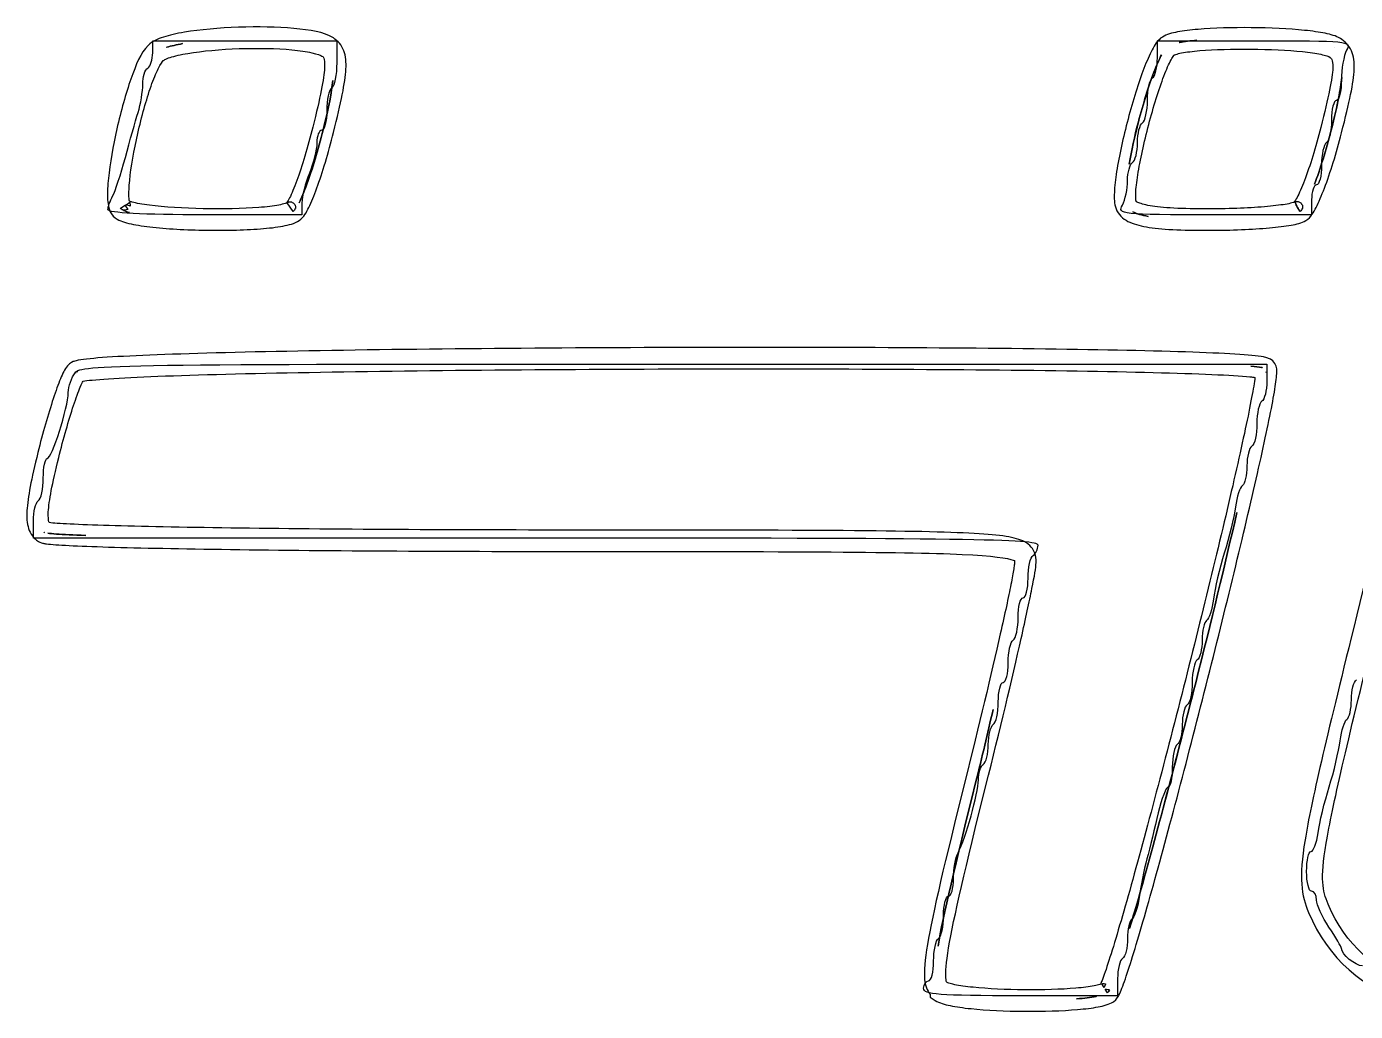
# Model space of a CAD drawing. Extents: x 2 to 137, y 5 to 30.
# Drawn here: x 71.35 to 104.2, y 5.3 to 29.65 of the extents above; entities that cross this region are included whole.
import ezdxf

# ---------------------------------------------------------------- set-up
doc = ezdxf.new("R2010")
doc.units = 0
doc.layers.get('0').update_dxf_attribs({"linetype": 'CONTINUOUS'})

msp = doc.modelspace()

# ---------------------------------------------------------------- linework, layer by layer
at = {"color": 7}
for p, q in [((76.588609, 29.630233), (76.588607, 29.630233)), ((101.627906, 29.619379), (101.627906, 29.619379)), ((74.468913, 28.998299), (74.468913, 29.298456)), ((74.468913, 29.298456), (76.743777, 29.298456)), ((76.743777, 29.298456), (79.018641, 29.298456)), ((79.018641, 29.298456), (79.018641, 28.752368)), ((99.307962, 28.875333), (99.307962, 29.298456)), ((99.307962, 29.298456), (101.710117, 29.298456)), ((100.281735, 29.308299), (100.281735, 29.308286)), ((75.205746, 29.224583), (75.205746, 29.224571)), ((76.607212, 29.101073), (76.60721, 29.101063)), ((99.410986, 28.946548), (99.410986, 28.946548)), ((101.623725, 29.090207), (101.62377, 29.09021)), ((103.68411, 29.128425), (103.68411, 29.128451)), ((78.922819, 28.311445), (78.922832, 28.311445)), ((103.866011, 28.38896), (103.866011, 28.38896)), ((73.899884, 25.842861), (73.899884, 25.84339)), ((73.792853, 25.234636), (73.896265, 25.298714)), ((77.860287, 25.314219), (77.860364, 25.314218)), ((102.749744, 25.319903), (102.7498, 25.319902)), ((103.119894, 25.363557), (103.119894, 24.99466)), ((73.362222, 25.119294), (73.362222, 25.119294)), ((73.671414, 25.160216), (73.784127, 25.229468)), ((73.705061, 25.128193), (73.705061, 25.128182)), ((73.743301, 25.104941), (73.743301, 25.104928)), ((73.852339, 25.128182), (73.841994, 25.12198)), ((78.15788, 24.99466), (75.760051, 24.99466)), ((77.94194, 25.073407), (77.794146, 25.292515)), ((78.15788, 25.287057), (78.15788, 24.99466)), ((98.442875, 25.232507), (98.442875, 25.232507)), ((98.70249, 25.067217), (98.702503, 25.067204)), ((103.119894, 24.99466), (100.717739, 24.99466)), ((102.769392, 25.18451), (102.727019, 25.250655)), ((102.838126, 25.07754), (102.775597, 25.174692)), ((102.83244, 25.07599), (102.776113, 25.169008)), ((87.30679, 21.712357), (87.301647, 21.71237)), ((72.571798, 21.103107), (72.557854, 21.082435)), ((72.571798, 21.103115), (72.571798, 21.103107)), ((72.616756, 21.122742), (72.600749, 21.118606)), ((72.616809, 21.122739), (72.616756, 21.122742)), ((87.303216, 21.183204), (87.303197, 21.183204)), ((87.363115, 21.305693), (102.013205, 21.305693)), ((101.618616, 21.253484), (101.618603, 21.253483)), ((101.995311, 21.093804), (101.99584, 21.110341)), ((102.013205, 21.305693), (102.013205, 20.88257)), ((71.517738, 17.001897), (71.517738, 17.425019)), ((101.275473, 17.635099), (101.275473, 17.635099)), ((71.778048, 17.149341), (71.792521, 17.139522)), ((71.778048, 17.149341), (71.778048, 17.149341)), ((71.877267, 17.121952), (71.877267, 17.121952)), ((83.937263, 17.001897), (71.517738, 17.001897)), ((95.247934, 12.763562), (95.247934, 12.763562)), ((97.99401, 5.894679), (97.937682, 5.984079)), ((97.970245, 5.991857), (97.970247, 5.99182)), ((97.970247, 5.99182), (97.991943, 5.99182)), ((97.991943, 5.99182), (98.0245, 5.985629)), ((98.324236, 6.112185), (98.324236, 5.689063)), ((93.528578, 5.873512), (93.528578, 5.873512)), ((93.689329, 5.716961), (93.689329, 5.652882)), ((93.689329, 5.652882), (93.81232, 5.575369)), ((98.324236, 5.689063), (95.926407, 5.689063)), ((97.800747, 5.676125), (97.800747, 5.676138)), ((98.077232, 5.76394), (98.019341, 5.85488)), ((98.113908, 5.841968), (98.110813, 5.826993))]:
    msp.add_line(p, q, dxfattribs=at)
for points in [[(76.588607, 29.630233), (76.110827, 29.613551), (75.639544, 29.571536), (75.25122, 29.505693)], [(76.593266, 29.630233), (76.591679, 29.630177), (76.590223, 29.630289), (76.588609, 29.630233)], [(77.958556, 29.600777), (77.550129, 29.638316), (77.069445, 29.646687), (76.593266, 29.630233)], [(78.934725, 29.365649), (78.697119, 29.516361), (78.365781, 29.563349), (77.958556, 29.600777)], [(100.313773, 29.578555), (100.122233, 29.562413), (99.950892, 29.541467), (99.80631, 29.513959)], [(101.627906, 29.619379), (101.161665, 29.623793), (100.697009, 29.610857), (100.313773, 29.578555)], [(102.945655, 29.55375), (102.560715, 29.5933), (102.094176, 29.614965), (101.627906, 29.619379)], [(74.735489, 29.38632), (74.590262, 29.339169), (74.458235, 29.2858), (74.353084, 29.180648)], [(75.25122, 29.505693), (75.057283, 29.472809), (74.883714, 29.434444), (74.735489, 29.38632)], [(79.193623, 29.04939), (79.141667, 29.188058), (79.045689, 29.295264), (78.934725, 29.365649)], [(99.431658, 29.388903), (99.305843, 29.308848), (99.241972, 29.192296), (99.177409, 29.071092)], [(99.80631, 29.513959), (99.664957, 29.487063), (99.542756, 29.459597), (99.431658, 29.388903)], [(99.848167, 29.251962), (99.851792, 29.252677), (99.852215, 29.253841), (99.85592, 29.254555)], [(99.85592, 29.254026), (99.852877, 29.253444), (99.851184, 29.252544), (99.848167, 29.251962)], [(99.85592, 29.254555), (99.971902, 29.276622), (100.121614, 29.293516), (100.281735, 29.308299)], [(100.281735, 29.308286), (100.121416, 29.293472), (99.972006, 29.276112), (99.85592, 29.254026)], [(101.710117, 29.298456), (104.046954, 29.298456), (104.108811, 29.291989), (103.984981, 29.060609)], [(103.4557, 29.479853), (103.310129, 29.509992), (103.13806, 29.533981), (102.945655, 29.55375)], [(103.830871, 29.350145), (103.720879, 29.419792), (103.598422, 29.450304), (103.4557, 29.479853)], [(104.103723, 29.049388), (104.041583, 29.185545), (103.93793, 29.282358), (103.830871, 29.350145)], [(74.353084, 29.180648), (74.168598, 28.996163), (74.055444, 28.709808), (73.929338, 28.350724)], [(74.345948, 28.622145), (74.413578, 28.663943), (74.468913, 28.833212), (74.468913, 28.998299)], [(74.81198, 29.13259), (74.814361, 29.133384), (74.814679, 29.134363), (74.817139, 29.135183)], [(74.817139, 29.134654), (74.815023, 29.133992), (74.813991, 29.133251), (74.81198, 29.13259)], [(74.817139, 29.135183), (74.922227, 29.169302), (75.062014, 29.197423), (75.205746, 29.224583)], [(75.205746, 29.224571), (75.061977, 29.197308), (74.922526, 29.16887), (74.817139, 29.134654)], [(74.89879, 28.883516), (75.009383, 28.919422), (75.162479, 28.95477), (75.339591, 28.984801)], [(75.339591, 28.984801), (75.693929, 29.044883), (76.148203, 29.085048), (76.607212, 29.101073)], [(76.60721, 29.101063), (77.066156, 29.117086), (77.531653, 29.108495), (77.910489, 29.073674)], [(77.910489, 29.073674), (78.098602, 29.056384), (78.268224, 29.029434), (78.400383, 28.999777)], [(78.400383, 28.999777), (78.532543, 28.97012), (78.633116, 28.930843), (78.651529, 28.919162)], [(78.651529, 28.919162), (78.689028, 28.895378), (78.683199, 28.902956), (78.69804, 28.863351)], [(79.245817, 28.594637), (79.255051, 28.767056), (79.243965, 28.915404), (79.193623, 29.04939)], [(99.177409, 29.071092), (99.109681, 28.943946), (99.042969, 28.788904), (98.975355, 28.611689)], [(99.222367, 28.517634), (99.287486, 28.688302), (99.35147, 28.834766), (99.410986, 28.946548)], [(99.410986, 28.946548), (99.351364, 28.834624), (99.28805, 28.688424), (99.222883, 28.517634)], [(99.644517, 28.822524), (99.668277, 28.867144), (99.693169, 28.903349), (99.711695, 28.927943)], [(99.711695, 28.927943), (99.717834, 28.936092), (99.721776, 28.940688), (99.726168, 28.94603)], [(99.726168, 28.94603), (99.726962, 28.945448), (99.736645, 28.950703), (99.764408, 28.959466)], [(99.764408, 28.959466), (99.800003, 28.9707), (99.848929, 28.983844), (99.905484, 28.994606)], [(99.905484, 28.994606), (100.022123, 29.016796), (100.178709, 29.036324), (100.35817, 29.05145)], [(100.35817, 29.05145), (100.717189, 29.08171), (101.170761, 29.094495), (101.623725, 29.090207)], [(101.62377, 29.09021), (102.076724, 29.085921), (102.530254, 29.06427), (102.891394, 29.027164)], [(102.891394, 29.027164), (103.071986, 29.008609), (103.229839, 28.986044), (103.348213, 28.961535)], [(103.348213, 28.961535), (103.405879, 28.949597), (103.456155, 28.935934), (103.492909, 28.923811)], [(103.492909, 28.923811), (103.529659, 28.911691), (103.55988, 28.895419), (103.547685, 28.903139)], [(103.68411, 29.128451), (103.685168, 29.127764), (103.688184, 29.127605), (103.689269, 29.12689)], [(103.689269, 29.126361), (103.687682, 29.127446), (103.685777, 29.12742), (103.68411, 29.128425)], [(103.689269, 29.12689), (103.689383, 29.126818), (103.689155, 29.126441), (103.689269, 29.126361)], [(103.984981, 29.060609), (103.914969, 28.929792), (103.857687, 28.597785), (103.857687, 28.322815)], [(104.174004, 28.595669), (104.181069, 28.76641), (104.164532, 28.916122), (104.103723, 29.049388)], [(74.22298, 28.22398), (74.22298, 28.401172), (74.278315, 28.580347), (74.345948, 28.622145)], [(74.429051, 28.175548), (74.487373, 28.341622), (74.549696, 28.489709), (74.605269, 28.602395)], [(74.605269, 28.602395), (74.660839, 28.715081), (74.71896, 28.798254), (74.727223, 28.806517)], [(74.727223, 28.806517), (74.714656, 28.793947), (74.738151, 28.814703), (74.769599, 28.830806)], [(74.769599, 28.830806), (74.801055, 28.846908), (74.845392, 28.866178), (74.89879, 28.883516)], [(78.71664, 28.623056), (78.702643, 28.361476), (78.610288, 27.896816), (78.427252, 27.159579)], [(78.69804, 28.863351), (78.709655, 28.832362), (78.723651, 28.753885), (78.71664, 28.623056)], [(79.018641, 28.752368), (79.018641, 28.452019), (78.963306, 28.172081), (78.895673, 28.130283)], [(78.940409, 27.031942), (79.125485, 27.777409), (79.227341, 28.24967), (79.245817, 28.594637)], [(98.975355, 28.611689), (98.840052, 28.257085), (98.702876, 27.813504), (98.583131, 27.361119)], [(99.184997, 28.376214), (99.252627, 28.418012), (99.307962, 28.642616), (99.307962, 28.875333)], [(99.46985, 28.423581), (99.532474, 28.587712), (99.593477, 28.72671), (99.644517, 28.822524)], [(103.644827, 28.617886), (103.634693, 28.373607), (103.540105, 27.912698), (103.348203, 27.148725)], [(103.547685, 28.903139), (103.602039, 28.868723), (103.607515, 28.861708), (103.622099, 28.829759)], [(103.622099, 28.829759), (103.634349, 28.802907), (103.649918, 28.740471), (103.644827, 28.617886)], [(103.861362, 27.020055), (104.054966, 27.790805), (104.15987, 28.254781), (104.174004, 28.595669)], [(73.929338, 28.350724), (73.802348, 27.989118), (73.681931, 27.555173), (73.583623, 27.121342)], [(78.683556, 27.095498), (78.831554, 27.69161), (78.8841, 28.011917), (78.922819, 28.311445)], [(78.922832, 28.311445), (78.883994, 28.011928), (78.832009, 27.691831), (78.684086, 27.096015)], [(98.838411, 27.292902), (98.956294, 27.738252), (99.092065, 28.176127), (99.222367, 28.517634)], [(99.222883, 28.517634), (99.092578, 28.176113), (98.956807, 27.738248), (98.838927, 27.292902)], [(99.062029, 27.822869), (99.062029, 28.08541), (99.117364, 28.334415), (99.184997, 28.376214)], [(99.094163, 27.225205), (99.210127, 27.663314), (99.344581, 28.095259), (99.46985, 28.423581)], [(103.604528, 27.084647), (103.769832, 27.742725), (103.834028, 28.093226), (103.866011, 28.38896)], [(103.866011, 28.38896), (103.834007, 28.093273), (103.770303, 27.742025), (103.605044, 27.08413)], [(103.857687, 28.322815), (103.857687, 28.047844), (103.802355, 27.822869), (103.734722, 27.822869)], [(74.100388, 27.004043), (74.194913, 27.421161), (74.311449, 27.840671), (74.429051, 28.175548)], [(74.10676, 27.524185), (74.170683, 27.73188), (74.22298, 28.046788), (74.22298, 28.22398)], [(78.895673, 28.130283), (78.828043, 28.088484), (78.772708, 27.836213), (78.772708, 27.56968)], [(98.939064, 27.269524), (99.006694, 27.311322), (99.062029, 27.560327), (99.062029, 27.822869)], [(103.734722, 27.822869), (103.667092, 27.822869), (103.611757, 27.604796), (103.611757, 27.338263)], [(73.792138, 26.408764), (73.901258, 26.814551), (74.042839, 27.31649), (74.10676, 27.524185)], [(78.772708, 27.56968), (78.772708, 27.303147), (78.717373, 27.085075), (78.649743, 27.085075)], [(98.583131, 27.361119), (98.463388, 26.908748), (98.361212, 26.449076), (98.300461, 26.063524)], [(98.838927, 27.292902), (98.742116, 26.927158), (98.671301, 26.576796), (98.611552, 26.249555)], [(98.611552, 26.249555), (98.671311, 26.576735), (98.741622, 26.92724), (98.838411, 27.292902)], [(98.816099, 26.777661), (98.816099, 27.006387), (98.871434, 27.227725), (98.939064, 27.269524)], [(103.611757, 27.338263), (103.611757, 27.07173), (103.556422, 26.819459), (103.488792, 26.777661)], [(73.583623, 27.121342), (73.485319, 26.687543), (73.409376, 26.255704), (73.3733, 25.896094)], [(73.899884, 25.84339), (73.932743, 26.170634), (74.0059, 26.58707), (74.100388, 27.004043)], [(78.427252, 27.159579), (78.304602, 26.665553), (78.160388, 26.19351), (78.030377, 25.83873)], [(78.278413, 25.747777), (78.412732, 26.114314), (78.558726, 26.592697), (78.683556, 27.095498)], [(78.684086, 27.096015), (78.559276, 26.5933), (78.413306, 26.11443), (78.278942, 25.747777)], [(78.649743, 27.085075), (78.582113, 27.085075), (78.526778, 26.944962), (78.526778, 26.773712)], [(78.526997, 25.656832), (78.665639, 26.035162), (78.813451, 26.520579), (78.940409, 27.031942)], [(98.823378, 25.981353), (98.880001, 26.340715), (98.978178, 26.787033), (99.094163, 27.225205)], [(103.348203, 27.148725), (103.225695, 26.661013), (103.079121, 26.194228), (102.945126, 25.843378)], [(103.192151, 25.749327), (103.331084, 26.113113), (103.479611, 26.587341), (103.604528, 27.084647)], [(103.605044, 27.08413), (103.480182, 26.587049), (103.331066, 26.113127), (103.192151, 25.749327)], [(103.439164, 25.654764), (103.582946, 26.031248), (103.734039, 26.513193), (103.861362, 27.020055)], [(78.526778, 26.773712), (78.526778, 26.602462), (78.443775, 26.263697), (78.342329, 26.020901)], [(98.693134, 26.285799), (98.760764, 26.327597), (98.816099, 26.548935), (98.816099, 26.777661)], [(103.488792, 26.777661), (103.421161, 26.735863), (103.365827, 26.483592), (103.365827, 26.217059)], [(73.47798, 25.45745), (73.541647, 25.574886), (73.683016, 26.002978), (73.792138, 26.408764)], [(98.570169, 25.840078), (98.570169, 26.043426), (98.625501, 26.244), (98.693134, 26.285799)], [(78.342329, 26.020901), (78.240882, 25.778105), (78.15788, 25.447875), (78.15788, 25.287057)], [(98.300461, 26.063524), (98.270076, 25.870692), (98.250058, 25.696868), (98.243615, 25.54676)], [(98.772218, 25.524017), (98.777324, 25.64326), (98.795052, 25.801688), (98.823378, 25.981353)], [(103.365827, 26.217059), (103.365827, 25.950526), (103.310492, 25.732454), (103.242861, 25.732454)], [(73.3733, 25.896094), (73.355256, 25.716414), (73.346837, 25.554333), (73.352636, 25.413436)], [(73.881787, 25.435651), (73.87758, 25.537442), (73.883639, 25.679599), (73.899884, 25.842861)], [(78.030377, 25.83873), (77.96534, 25.661251), (77.903573, 25.511842), (77.853127, 25.409815)], [(78.089794, 25.293024), (78.147394, 25.409521), (78.211286, 25.564598), (78.278413, 25.747777)], [(78.278942, 25.747777), (78.211728, 25.564354), (78.14773, 25.409132), (78.090324, 25.293024)], [(78.327009, 25.176241), (78.391107, 25.305883), (78.457713, 25.467764), (78.526997, 25.656832)], [(98.442875, 25.232507), (98.512887, 25.363323), (98.570169, 25.63673), (98.570169, 25.840078)], [(102.945126, 25.843378), (102.87817, 25.668054), (102.813443, 25.521192), (102.760642, 25.420148)], [(103.242861, 25.732454), (103.175229, 25.732454), (103.119894, 25.56645), (103.119894, 25.363557)], [(103.229876, 25.17469), (103.297728, 25.304546), (103.36729, 25.46657), (103.439164, 25.654764)], [(73.352636, 25.413436), (73.358219, 25.277582), (73.369464, 25.144818), (73.446172, 25.020695)], [(73.362222, 25.119294), (73.362222, 25.187843), (73.414313, 25.340013), (73.47798, 25.45745)], [(73.894196, 25.329714), (73.888931, 25.357411), (73.883586, 25.392355), (73.881787, 25.435651)], [(73.896265, 25.298714), (73.893884, 25.302902), (73.889254, 25.311329), (73.896265, 25.297682)], [(73.962924, 25.305944), (73.929878, 25.314943), (73.913291, 25.322245), (73.894196, 25.329714)], [(73.896265, 25.297682), (73.897588, 25.295115), (73.902509, 25.284672), (73.902456, 25.284762)], [(74.39184, 25.228946), (74.212265, 25.251761), (74.061074, 25.27922), (73.962924, 25.305944)], [(77.785947, 25.298711), (77.782454, 25.293745), (77.780126, 25.290414), (77.777163, 25.286307)], [(77.853127, 25.409815), (77.8304, 25.363871), (77.804701, 25.325329), (77.785947, 25.298711)], [(77.794146, 25.292515), (77.796528, 25.29405), (77.7992, 25.296511), (77.806555, 25.300268)], [(77.806555, 25.300268), (77.810233, 25.302146), (77.822695, 25.307028), (77.822563, 25.306985)], [(77.822563, 25.306985), (77.822446, 25.306944), (77.860369, 25.314224), (77.860287, 25.314219)], [(77.860364, 25.314218), (77.860324, 25.314217), (77.896053, 25.31111), (77.896022, 25.311117)], [(77.896022, 25.311117), (77.895987, 25.311125), (77.943586, 25.289398), (77.943562, 25.289414)], [(98.243615, 25.54676), (98.237344, 25.400131), (98.236498, 25.269106), (98.285991, 25.140066)], [(98.774335, 25.378289), (98.77116, 25.415365), (98.769784, 25.466308), (98.772218, 25.524017)], [(98.824465, 25.301808), (98.770051, 25.329971), (98.779412, 25.331301), (98.780023, 25.329713)], [(98.780023, 25.329713), (98.789442, 25.305142), (98.777377, 25.341212), (98.774335, 25.378289)], [(99.12677, 25.215508), (98.978204, 25.241398), (98.874871, 25.275717), (98.824465, 25.301808)], [(102.685204, 25.301292), (102.678484, 25.299175), (102.674092, 25.297601), (102.665572, 25.29509)], [(102.691396, 25.30956), (102.68875, 25.306105), (102.687453, 25.3043), (102.685204, 25.301292)], [(102.760642, 25.420148), (102.736565, 25.374066), (102.710628, 25.335687), (102.691396, 25.30956)], [(102.7172, 25.3106), (102.721275, 25.31224), (102.72654, 25.314746), (102.726487, 25.314735)], [(102.767326, 25.18916), (102.76731, 25.189154), (102.71746, 25.308262), (102.7172, 25.3106)], [(102.726487, 25.314735), (102.726448, 25.314722), (102.749771, 25.319908), (102.749744, 25.319903)], [(102.7498, 25.319902), (102.749768, 25.319897), (102.791165, 25.31887), (102.791141, 25.31887)], [(102.791141, 25.31887), (102.791117, 25.318875), (102.852135, 25.289401), (102.852119, 25.289414)], [(75.760051, 24.99466), (74.222076, 24.99466), (73.362222, 25.039353), (73.362222, 25.119294)], [(73.446172, 25.020695), (73.499141, 24.934985), (73.577683, 24.890592), (73.631174, 24.864632)], [(73.729808, 25.115257), (73.704937, 25.128185), (73.685583, 25.137292), (73.671414, 25.160216)], [(73.711782, 25.123542), (73.70813, 25.125685), (73.706463, 25.127233), (73.705061, 25.128193)], [(73.705061, 25.128182), (73.705855, 25.127627), (73.714057, 25.123317), (73.71747, 25.120949)], [(73.71747, 25.120949), (73.715089, 25.122113), (73.712787, 25.122933), (73.711782, 25.123542)], [(73.732453, 25.114225), (73.732461, 25.114222), (73.730337, 25.115045), (73.729808, 25.115257)], [(73.759841, 25.106991), (73.759867, 25.106988), (73.732419, 25.114238), (73.732453, 25.114225)], [(73.746926, 25.102348), (73.74481, 25.103353), (73.745339, 25.103988), (73.743301, 25.104941)], [(73.743301, 25.104928), (73.745154, 25.103949), (73.744889, 25.10379), (73.746926, 25.102864)], [(73.746926, 25.102864), (73.7851, 25.084336), (73.832942, 25.067095), (73.893169, 25.050671)], [(73.893169, 25.050671), (73.833445, 25.066933), (73.785373, 25.083688), (73.746926, 25.102348)], [(73.784632, 25.10596), (73.784643, 25.10596), (73.759814, 25.106991), (73.759841, 25.106991)], [(73.784127, 25.229468), (73.793705, 25.215246), (73.852339, 25.128182), (73.852339, 25.128182)], [(73.841994, 25.12198), (73.842002, 25.121983), (73.784621, 25.10596), (73.784632, 25.10596)], [(73.908092, 25.211382), (73.908092, 25.211382), (73.815723, 25.229998), (73.792853, 25.234636)], [(73.902456, 25.284762), (73.902438, 25.284808), (73.907113, 25.269742), (73.907113, 25.269776)], [(73.907113, 25.269776), (73.907105, 25.269812), (73.910738, 25.238745), (73.910738, 25.238771)], [(73.910738, 25.238771), (73.910738, 25.238783), (73.908092, 25.211372), (73.908092, 25.211382)], [(75.715273, 25.14368), (75.229654, 25.153552), (74.751158, 25.183293), (74.39184, 25.228946)], [(77.089349, 25.174169), (76.695676, 25.143496), (76.200908, 25.133808), (75.715273, 25.14368)], [(77.586475, 25.235147), (77.458186, 25.210904), (77.28603, 25.189494), (77.089349, 25.174169)], [(77.741505, 25.273388), (77.702743, 25.260841), (77.648641, 25.246895), (77.586475, 25.235147)], [(77.777163, 25.286307), (77.770548, 25.283715), (77.767717, 25.281876), (77.741505, 25.273388)], [(77.942469, 25.073407), (77.942369, 25.07334), (77.94194, 25.073475), (77.94194, 25.073407)], [(77.994145, 25.149889), (77.978561, 25.130005), (77.964178, 25.088097), (77.942469, 25.073407)], [(77.943562, 25.289414), (77.943541, 25.289431), (77.981302, 25.246496), (77.981286, 25.246522)], [(77.981286, 25.246522), (77.981273, 25.246548), (77.996288, 25.204112), (77.996262, 25.204148)], [(77.995732, 25.155572), (77.995738, 25.155601), (77.994674, 25.151704), (77.994145, 25.149889)], [(77.996262, 25.204148), (77.996251, 25.204218), (77.995732, 25.155464), (77.995732, 25.155572)], [(78.090324, 25.293024), (78.088471, 25.289167), (78.087519, 25.290027), (78.085667, 25.286307)], [(78.085667, 25.286307), (78.08699, 25.289172), (78.088366, 25.290106), (78.089794, 25.293024)], [(78.090331, 24.854297), (78.215598, 24.939052), (78.26729, 25.055457), (78.327009, 25.176241)], [(98.285991, 25.140066), (98.339817, 24.999791), (98.452149, 24.898799), (98.581062, 24.832075)], [(100.717739, 24.99466), (98.380902, 24.99466), (98.319045, 25.001127), (98.442875, 25.232507)], [(98.703019, 25.066687), (98.702754, 25.066826), (98.70277, 25.067058), (98.70249, 25.067217)], [(98.702503, 25.067204), (98.793403, 25.020155), (98.915942, 24.983879), (99.081291, 24.955066)], [(99.081291, 24.955066), (98.915807, 24.983903), (98.793319, 25.019951), (98.703019, 25.066687)], [(100.598515, 25.139544), (99.907849, 25.138089), (99.42454, 25.163619), (99.12677, 25.215508)], [(102.027887, 25.199489), (101.632234, 25.163683), (101.120916, 25.140643), (100.598515, 25.139544)], [(102.518813, 25.260467), (102.395382, 25.238604), (102.225708, 25.217391), (102.027887, 25.199489)], [(102.665572, 25.29509), (102.629221, 25.284372), (102.577381, 25.270841), (102.518813, 25.260467)], [(102.727019, 25.250655), (102.746757, 25.220264), (102.767326, 25.18916), (102.767326, 25.18916)], [(102.776113, 25.169008), (102.774261, 25.173283), (102.769895, 25.183369), (102.769392, 25.18451)], [(102.775597, 25.174692), (102.788111, 25.153018), (102.830863, 25.078718), (102.83244, 25.07599)], [(102.838655, 25.07754), (102.838554, 25.077476), (102.838126, 25.077605), (102.838126, 25.07754)], [(102.893947, 25.155055), (102.87712, 25.134693), (102.860832, 25.091645), (102.838655, 25.07754)], [(102.852119, 25.289414), (102.852104, 25.289428), (102.891918, 25.230481), (102.89191, 25.230503)], [(102.89191, 25.230503), (102.891902, 25.230525), (102.898631, 25.18448), (102.898631, 25.184511)], [(102.895006, 25.158672), (102.895008, 25.158684), (102.894212, 25.155793), (102.893947, 25.155055)], [(102.898631, 25.184511), (102.898633, 25.184542), (102.895006, 25.158632), (102.895006, 25.158672)], [(102.980278, 24.854296), (103.108707, 24.935973), (103.166251, 25.052934), (103.229876, 25.17469)], [(73.631174, 24.864632), (73.690755, 24.835715), (73.754697, 24.814235), (73.823925, 24.795386)], [(73.823925, 24.795386), (73.96272, 24.757595), (74.131032, 24.728587), (74.325186, 24.703919)], [(74.325186, 24.703919), (74.71378, 24.654546), (75.205058, 24.624681), (75.704949, 24.614518)], [(75.704949, 24.614518), (76.204897, 24.604353), (76.711908, 24.614444), (77.130701, 24.647074)], [(77.130701, 24.647074), (77.340113, 24.663391), (77.527539, 24.68498), (77.685188, 24.71477)], [(77.685188, 24.71477), (77.839427, 24.743916), (77.972023, 24.774247), (78.090331, 24.854297)], [(98.581062, 24.832075), (98.707554, 24.766605), (98.855932, 24.725961), (99.035814, 24.694615)], [(99.035814, 24.694615), (99.396529, 24.631759), (99.896663, 24.608904), (100.60006, 24.610383)], [(100.60006, 24.610383), (101.137223, 24.611494), (101.659574, 24.634759), (102.075425, 24.672395)], [(102.075425, 24.672395), (102.283345, 24.691212), (102.464685, 24.713603), (102.611309, 24.739574)], [(102.611309, 24.739574), (102.752284, 24.764543), (102.867865, 24.782805), (102.980278, 24.854296)], [(87.301647, 21.71237), (83.658636, 21.702202), (80.013916, 21.666768), (77.257817, 21.607983)], [(87.307319, 21.712357), (87.307132, 21.712357), (87.307055, 21.712358), (87.30679, 21.712357)], [(97.333065, 21.663781), (94.586938, 21.707183), (90.948267, 21.722489), (87.307319, 21.712357)], [(72.519088, 21.370788), (72.515225, 21.369518), (72.417826, 21.33897), (72.358374, 21.262785)], [(72.629675, 21.398177), (72.591991, 21.391025), (72.556166, 21.383149), (72.519088, 21.370788)], [(72.920614, 21.436934), (72.801962, 21.425028), (72.706958, 21.412849), (72.629675, 21.398177)], [(73.899366, 21.502563), (73.487142, 21.482164), (73.158022, 21.460759), (72.920614, 21.436934)], [(77.257817, 21.607983), (75.879756, 21.578591), (74.723935, 21.543366), (73.899366, 21.502563)], [(100.67498, 21.577482), (99.856607, 21.613707), (98.706892, 21.642068), (97.333065, 21.663781)], [(101.644429, 21.51702), (101.41049, 21.539565), (101.084121, 21.559371), (100.67498, 21.577482)], [(101.930716, 21.479296), (101.854423, 21.493809), (101.761266, 21.505761), (101.644429, 21.51702)], [(102.041304, 21.451391), (102.004723, 21.464075), (101.968673, 21.472074), (101.930716, 21.479296)], [(102.212352, 21.321683), (102.154212, 21.415756), (102.034507, 21.453748), (102.041304, 21.451391)], [(72.358374, 21.262785), (72.289355, 21.174338), (72.243857, 21.071432), (72.188874, 20.938257)], [(72.382409, 20.60351), (72.384526, 20.753002), (72.459829, 20.972148), (72.549671, 21.090503)], [(72.549671, 21.090503), (72.703637, 21.293327), (73.554855, 21.305693), (87.363115, 21.305693)], [(72.557854, 21.082435), (72.560632, 21.086282), (72.56439, 21.096979), (72.567141, 21.100522)], [(72.567141, 21.100522), (72.570396, 21.104676), (72.570475, 21.100813), (72.571798, 21.103115)], [(72.600749, 21.118606), (72.60313, 21.119321), (72.599955, 21.118644), (72.602865, 21.119638)], [(72.602865, 21.119638), (72.606331, 21.120802), (72.612999, 21.121622), (72.616809, 21.122739)], [(73.92574, 20.973914), (74.740902, 21.014251), (75.893329, 21.049482), (77.268686, 21.078817)], [(77.268686, 21.078817), (80.019393, 21.137487), (83.662671, 21.173044), (87.303216, 21.183204)], [(87.303197, 21.183204), (90.943742, 21.193362), (94.582544, 21.177971), (97.32481, 21.134629)], [(97.32481, 21.134629), (98.695941, 21.112959), (99.843484, 21.084129), (100.652255, 21.048329)], [(100.652255, 21.048329), (101.056657, 21.030427), (101.376361, 21.010789), (101.592766, 20.989935)], [(101.618603, 21.253483), (101.731339, 21.242619), (101.818734, 21.231761), (101.88112, 21.219893)], [(101.881649, 21.219377), (101.818802, 21.231331), (101.731178, 21.242637), (101.618616, 21.253484)], [(101.88112, 21.219893), (101.884665, 21.219232), (101.886068, 21.218491), (101.889375, 21.21783)], [(101.903345, 21.213694), (101.901757, 21.214223), (101.889295, 21.217904), (101.881649, 21.219377)], [(101.889375, 21.21783), (101.889552, 21.217793), (101.889639, 21.217871), (101.889904, 21.21783)], [(101.889904, 21.21783), (101.895249, 21.216666), (101.904826, 21.213176), (101.903345, 21.213694)], [(101.99637, 21.10724), (101.996314, 21.103827), (101.995576, 21.097389), (101.995311, 21.093804)], [(101.99584, 21.110341), (101.995732, 21.107674), (101.99637, 21.110309), (101.99637, 21.10724)], [(102.260929, 21.103092), (102.261194, 21.122293), (102.271936, 21.225259), (102.212352, 21.321683)], [(102.246456, 20.921191), (102.254764, 20.990425), (102.260056, 21.049374), (102.260929, 21.103092)], [(72.188874, 20.938257), (72.133021, 20.802969), (72.072984, 20.636611), (72.010074, 20.447331)], [(72.512388, 20.2799), (72.572613, 20.461104), (72.629728, 20.618113), (72.678269, 20.735686)], [(72.678269, 20.735686), (72.71127, 20.815615), (72.732006, 20.849661), (72.749582, 20.88038)], [(72.749582, 20.88038), (72.800459, 20.88928), (72.873119, 20.899726), (72.973859, 20.909835)], [(72.973859, 20.909835), (73.19436, 20.931962), (73.518204, 20.953748), (73.92574, 20.973914)], [(101.592766, 20.989935), (101.650308, 20.984389), (101.677949, 20.979383), (101.719888, 20.973914)], [(101.719888, 20.973914), (101.705468, 20.85652), (101.677417, 20.687719), (101.637724, 20.475237)], [(102.013205, 20.88257), (102.013205, 20.649853), (101.95787, 20.425249), (101.89024, 20.383451)], [(102.158607, 20.378072), (102.200303, 20.601271), (102.229806, 20.782522), (102.246456, 20.921191)], [(72.010074, 20.447331), (71.884201, 20.068596), (71.748277, 19.597687), (71.63077, 19.119763)], [(71.861331, 18.969346), (71.978488, 18.969346), (72.376871, 20.218726), (72.382409, 20.60351)], [(101.637724, 20.475237), (101.55664, 20.041231), (101.427158, 19.433668), (101.264104, 18.713587)], [(101.89024, 20.383451), (101.822607, 20.341652), (101.767272, 20.092647), (101.767272, 19.830105)], [(101.780851, 18.596268), (101.944728, 19.31998), (102.075231, 19.931776), (102.158607, 20.378072)], [(72.144969, 18.993673), (72.259116, 19.457924), (72.392008, 19.917692), (72.512388, 20.2799)], [(101.767272, 19.830105), (101.767272, 19.567564), (101.71194, 19.318559), (101.644307, 19.27676)], [(71.63077, 19.119763), (71.468456, 18.459617), (71.377696, 18.012738), (71.359469, 17.680575)], [(101.644307, 19.27676), (101.576677, 19.234962), (101.521342, 19.013624), (101.521342, 18.784898)], [(105.290215, 19.16316), (104.97262, 18.005424), (104.570826, 16.456677), (104.161601, 14.793918)], [(71.76367, 18.484741), (71.76367, 18.751274), (71.807618, 18.969346), (71.861331, 18.969346)], [(71.888136, 17.651636), (71.902291, 17.90935), (71.985259, 18.344109), (72.144969, 18.993673)], [(101.521342, 18.784898), (101.521342, 18.556172), (101.471852, 18.338447), (101.411365, 18.301063)], [(71.640705, 17.924139), (71.708335, 17.965937), (71.76367, 18.218208), (71.76367, 18.484741)], [(101.264104, 18.713587), (100.937986, 17.273393), (100.477907, 15.381084), (99.999064, 13.492717)], [(100.512195, 13.362479), (100.991876, 15.254167), (101.453101, 17.148856), (101.780851, 18.596268)], [(101.411365, 18.301063), (101.350879, 18.26368), (101.272718, 18.025243), (101.237677, 17.771203)], [(71.517738, 17.425019), (71.517738, 17.657737), (71.573072, 17.882341), (71.640705, 17.924139)], [(101.237677, 17.771203), (101.202636, 17.517162), (101.078861, 17.004971), (100.962621, 16.633)], [(71.359469, 17.680575), (71.350367, 17.514756), (71.358675, 17.372244), (71.399776, 17.242358)], [(71.904143, 17.402039), (71.892872, 17.437679), (71.881071, 17.52321), (71.888136, 17.651636)], [(100.25538, 13.427604), (100.641161, 14.948976), (100.973837, 16.34559), (101.275473, 17.635099)], [(101.275473, 17.635099), (100.973864, 16.345646), (100.641637, 14.948833), (100.255895, 13.427604)], [(71.399776, 17.242358), (71.442329, 17.107731), (71.526252, 16.992399), (71.641105, 16.919381)], [(71.782705, 17.142623), (71.780588, 17.143972), (71.780059, 17.147933), (71.778048, 17.149341)], [(71.792521, 17.139522), (71.791727, 17.140289), (71.789795, 17.13812), (71.782705, 17.142623)], [(71.877267, 17.121952), (71.92917, 17.115168), (71.999806, 17.108869), (72.090174, 17.102315)], [(72.09069, 17.101798), (72.000242, 17.10836), (71.929064, 17.115184), (71.877267, 17.121952)], [(71.914991, 17.383952), (71.913403, 17.38509), (71.910996, 17.380319), (71.904143, 17.402039)], [(72.109812, 17.365865), (72.023917, 17.372096), (71.957615, 17.37847), (71.914991, 17.383952)], [(72.090174, 17.102315), (72.261891, 17.089861), (72.51156, 17.077717), (72.812092, 17.066141)], [(72.812092, 17.066141), (72.511894, 17.077706), (72.262357, 17.089348), (72.09069, 17.101798)], [(72.860151, 17.328658), (72.538971, 17.340713), (72.284833, 17.353169), (72.109812, 17.365865)], [(75.527173, 17.264062), (74.414576, 17.282631), (73.502546, 17.304551), (72.860151, 17.328658)], [(84.071354, 17.202051), (80.78016, 17.203162), (77.75235, 17.22693), (75.527173, 17.264062)], [(94.506375, 17.129187), (92.976848, 17.197935), (89.987062, 17.200049), (84.071354, 17.202051)], [(95.93058, 16.952454), (95.666055, 17.052442), (95.270548, 17.09484), (94.506375, 17.129187)], [(71.641105, 16.919381), (71.694003, 16.885754), (71.753545, 16.875072), (71.758926, 16.873906)], [(71.758926, 16.873906), (71.784697, 16.86832), (71.812169, 16.863484), (71.843159, 16.859435)], [(71.843159, 16.859435), (71.903619, 16.851535), (71.977938, 16.845005), (72.071053, 16.838248)], [(72.071053, 16.838248), (72.257409, 16.82473), (72.515426, 16.81167), (72.839998, 16.79949)], [(72.839998, 16.79949), (73.489153, 16.77513), (74.404209, 16.753496), (75.518904, 16.734895)], [(96.356786, 16.824705), (96.356786, 16.977814), (94.668795, 17.001897), (83.937263, 17.001897)], [(96.248389, 16.697689), (96.18341, 16.819842), (96.066753, 16.900981), (95.93058, 16.952454)], [(96.233821, 16.571517), (96.301452, 16.613316), (96.356786, 16.72725), (96.356786, 16.824705)], [(75.518904, 16.734895), (77.748336, 16.697691), (80.777731, 16.673995), (84.071354, 16.672883)], [(84.071354, 16.672883), (89.986972, 16.670872), (92.983788, 16.667904), (94.482605, 16.600536)], [(94.482605, 16.600536), (95.231421, 16.566879), (95.619848, 16.504973), (95.742993, 16.458426)], [(95.742993, 16.458426), (95.768499, 16.448787), (95.774685, 16.444432), (95.780717, 16.440855)], [(95.780717, 16.440855), (95.775055, 16.450708), (95.77913, 16.446112), (95.77913, 16.399514)], [(96.110856, 16.010915), (96.110856, 16.277448), (96.166191, 16.529719), (96.233821, 16.571517)], [(96.308333, 16.399516), (96.308333, 16.467419), (96.310715, 16.580896), (96.248389, 16.697689)], [(100.962621, 16.633), (100.846382, 16.261029), (100.725026, 15.748838), (100.692942, 15.494798)], [(95.756905, 16.24035), (95.741321, 16.142783), (95.717855, 16.010024), (95.687139, 15.855878)], [(95.77397, 16.358173), (95.770187, 16.329363), (95.76471, 16.289134), (95.756905, 16.24035)], [(95.77913, 16.399514), (95.77913, 16.413994), (95.777807, 16.386983), (95.77397, 16.358173)], [(96.206011, 15.752541), (96.268902, 16.068142), (96.308333, 16.256226), (96.308333, 16.399516)], [(95.687139, 15.855878), (95.625404, 15.546044), (95.535268, 15.128316), (95.424106, 14.635797)], [(95.987891, 15.52631), (96.055521, 15.52631), (96.110856, 15.744382), (96.110856, 16.010915)], [(95.864926, 15.041705), (95.864926, 15.308238), (95.920258, 15.52631), (95.987891, 15.52631)], [(95.940396, 14.520058), (96.052174, 15.015327), (96.14281, 15.43536), (96.206011, 15.752541)], [(100.692942, 15.494798), (100.660856, 15.240757), (100.585114, 15.00232), (100.524627, 14.964937)], [(95.741958, 14.481102), (95.809591, 14.522901), (95.864926, 14.775172), (95.864926, 15.041705)], [(100.524627, 14.964937), (100.464141, 14.927554), (100.414651, 14.709828), (100.414651, 14.481102)], [(104.161601, 14.793918), (103.479743, 12.023413), (103.114978, 10.497198), (102.958575, 9.545659)], [(95.424106, 14.635797), (95.201782, 13.650728), (94.8948, 12.363408), (94.556977, 11.013279)], [(95.070163, 10.885137), (95.408882, 12.238851), (95.716831, 13.5295), (95.940396, 14.520058)], [(95.618993, 13.9205), (95.618993, 14.187033), (95.674328, 14.439304), (95.741958, 14.481102)], [(100.414651, 14.481102), (100.414651, 14.252376), (100.359318, 14.031038), (100.291686, 13.98924)], [(103.481055, 9.45936), (103.63069, 10.369697), (103.994291, 11.898166), (104.675813, 14.667311)], [(95.496028, 13.435895), (95.563658, 13.435895), (95.618993, 13.653967), (95.618993, 13.9205)], [(100.291686, 13.98924), (100.224056, 13.947442), (100.168721, 13.698436), (100.168721, 13.435895)], [(99.999064, 13.492717), (99.520224, 11.604354), (99.022831, 9.719081), (98.622403, 8.294068)], [(104.10362, 13.005515), (104.10362, 13.234241), (104.158955, 13.455579), (104.226585, 13.497378)], [(95.373063, 12.95129), (95.373063, 13.217822), (95.428398, 13.435895), (95.496028, 13.435895)], [(98.876652, 8.222754), (99.278078, 9.651317), (99.776119, 11.537579), (100.25538, 13.427604)], [(100.255895, 13.427604), (99.776637, 11.537592), (99.278599, 9.651333), (98.877168, 8.222754)], [(99.1314, 8.151428), (99.533813, 9.583507), (100.032508, 11.470773), (100.512195, 13.362479)], [(100.168721, 13.435895), (100.168721, 13.173353), (100.113386, 12.924348), (100.045755, 12.88255)], [(95.250098, 12.390687), (95.317728, 12.432486), (95.373063, 12.684757), (95.373063, 12.95129)], [(100.045755, 12.88255), (99.978123, 12.840751), (99.92279, 12.619413), (99.92279, 12.390687)], [(103.993643, 12.521681), (104.054129, 12.559064), (104.10362, 12.776789), (104.10362, 13.005515)], [(94.813334, 10.949202), (94.982467, 11.625151), (95.100868, 12.148879), (95.247934, 12.763562)], [(95.247934, 12.763562), (95.100963, 12.148822), (94.982982, 11.62515), (94.81385, 10.949202)], [(103.825331, 11.99182), (103.857414, 12.24586), (103.933157, 12.484298), (103.993643, 12.521681)], [(95.12713, 11.898825), (95.12713, 12.127551), (95.182465, 12.348889), (95.250098, 12.390687)], [(99.92279, 12.390687), (99.92279, 12.161961), (99.867455, 11.940623), (99.799823, 11.898825)], [(95.004165, 11.406963), (95.071798, 11.448761), (95.12713, 11.670099), (95.12713, 11.898825)], [(99.799823, 11.898825), (99.732192, 11.857027), (99.676858, 11.604756), (99.676858, 11.338223)], [(103.555649, 10.853617), (103.671889, 11.225588), (103.793245, 11.737779), (103.825331, 11.99182)], [(94.8812, 11.023172), (94.8812, 11.192459), (94.936535, 11.365164), (95.004165, 11.406963)], [(99.676858, 11.338223), (99.676858, 11.07169), (99.632452, 10.853617), (99.578176, 10.853617)], [(94.556977, 11.013279), (94.045873, 8.970624), (93.753617, 7.731223), (93.624733, 6.959262)], [(94.81385, 10.949202), (94.303101, 8.907959), (94.011467, 7.668893), (93.885742, 6.915856)], [(93.885742, 6.915856), (94.011472, 7.668938), (94.302591, 8.907977), (94.813334, 10.949202)], [(94.146706, 6.872463), (94.269219, 7.606263), (94.559781, 8.845368), (95.070163, 10.885137)], [(94.380463, 9.225992), (94.570989, 9.58256), (94.8812, 10.695931), (94.8812, 11.023172)], [(99.578176, 10.853617), (99.523899, 10.853617), (99.411594, 10.563111), (99.328605, 10.208048)], [(103.280668, 9.716186), (103.315669, 9.969802), (103.439412, 10.481647), (103.555649, 10.853617)], [(99.328605, 10.208048), (99.245616, 9.852985), (99.119515, 9.341141), (99.048377, 9.070616)], [(102.958575, 9.545659), (102.801994, 8.593067), (102.86769, 8.165683), (103.044355, 7.748353)], [(103.106979, 9.255065), (103.167505, 9.255065), (103.245666, 9.462569), (103.280668, 9.716186)], [(94.266372, 8.580423), (94.266372, 8.818049), (94.317714, 9.108555), (94.380463, 9.225992)], [(102.996929, 8.763202), (102.996929, 9.033727), (103.046451, 9.255065), (103.106979, 9.255065)], [(103.396822, 8.493527), (103.38362, 8.710639), (103.406162, 9.003659), (103.481055, 9.45936)], [(99.048377, 9.070616), (98.977241, 8.800092), (98.890032, 8.370903), (98.85458, 8.116862)], [(94.143407, 8.148375), (94.211037, 8.148375), (94.266372, 8.342797), (94.266372, 8.580423)], [(103.119894, 8.27134), (103.052264, 8.27134), (102.996929, 8.492678), (102.996929, 8.763202)], [(98.622403, 8.294068), (98.422185, 7.581536), (98.245951, 6.983611), (98.109773, 6.560842)], [(98.877168, 8.222754), (98.77684, 7.865705), (98.705765, 7.644284), (98.619305, 7.351489)], [(98.619305, 7.351489), (98.705707, 7.644213), (98.776327, 7.865723), (98.876652, 8.222754)], [(103.242861, 8.053953), (103.242861, 8.173516), (103.187526, 8.27134), (103.119894, 8.27134)], [(103.531696, 7.954542), (103.455978, 8.13341), (103.410025, 8.276415), (103.396822, 8.493527)], [(94.020442, 7.66377), (94.020442, 7.930303), (94.075777, 8.148375), (94.143407, 8.148375)], [(98.613603, 6.399081), (98.753599, 6.833706), (98.930198, 7.435392), (99.1314, 8.151428)], [(98.85458, 8.116862), (98.819126, 7.862821), (98.740632, 7.624385), (98.680146, 7.587002)], [(103.550276, 7.384167), (103.381196, 7.632987), (103.242861, 7.934391), (103.242861, 8.053953)], [(105.687122, 6.065768), (104.671498, 6.315551), (103.965039, 6.930887), (103.531696, 7.954542)], [(93.897476, 7.103168), (93.965107, 7.144965), (94.020442, 7.397237), (94.020442, 7.66377)], [(98.680146, 7.587002), (98.619657, 7.549618), (98.570169, 7.331893), (98.570169, 7.103168)], [(103.044355, 7.748353), (103.530977, 6.59884), (104.398424, 5.837509), (105.560998, 5.551588)], [(103.857687, 6.854976), (103.857687, 6.897211), (103.719352, 7.135347), (103.550276, 7.384167)], [(93.624733, 6.959262), (93.560331, 6.573513), (93.534561, 6.304318), (93.551354, 6.090582)], [(93.774509, 6.542564), (93.774509, 6.809097), (93.829844, 7.061369), (93.897476, 7.103168)], [(98.570169, 7.103168), (98.570169, 6.874441), (98.514834, 6.653104), (98.447201, 6.611305)], [(94.078494, 6.132455), (94.068281, 6.262392), (94.085505, 6.505827), (94.146706, 6.872463)], [(98.447201, 6.611305), (98.379571, 6.569506), (98.324236, 6.344901), (98.324236, 6.112185)], [(104.375103, 6.426856), (104.20617, 6.426856), (103.857687, 6.715196), (103.857687, 6.854976)], [(93.651544, 6.057961), (93.719176, 6.057961), (93.774509, 6.27603), (93.774509, 6.542564)], [(98.109773, 6.560842), (98.041688, 6.349461), (97.98341, 6.181382), (97.939241, 6.069397)], [(98.431186, 5.875081), (98.482962, 6.006354), (98.543621, 6.181818), (98.613603, 6.399081)], [(93.528578, 5.873512), (93.528578, 5.974958), (93.583913, 6.057961), (93.651544, 6.057961)], [(93.551354, 6.090582), (93.562863, 5.944196), (93.615134, 5.821276), (93.689329, 5.716961)], [(94.098126, 6.021351), (94.094051, 6.030717), (94.083812, 6.064756), (94.078494, 6.132455)], [(94.151871, 6.00119), (94.116792, 6.012884), (94.091532, 6.025796), (94.098126, 6.021351)], [(94.296047, 5.96295), (94.238318, 5.974935), (94.188648, 5.988932), (94.151871, 6.00119)], [(94.753901, 5.89732), (94.573005, 5.915893), (94.414528, 5.938335), (94.296047, 5.96295)], [(97.743383, 5.933493), (97.626427, 5.910951), (97.468978, 5.891115), (97.289146, 5.875616)], [(97.884975, 5.969151), (97.84914, 5.957721), (97.800184, 5.944439), (97.743383, 5.933493)], [(97.897384, 5.973279), (97.889817, 5.970289), (97.89368, 5.971956), (97.884975, 5.969151)], [(97.939241, 6.069397), (97.921725, 6.024989), (97.908666, 5.996999), (97.897384, 5.973279)], [(97.937682, 5.984079), (97.939005, 5.984608), (97.941307, 5.985666), (97.941307, 5.985666)], [(97.941307, 5.985666), (97.941291, 5.985661), (97.970253, 5.991857), (97.970245, 5.991857)], [(98.0245, 5.985629), (98.0245, 5.985629), (98.006085, 5.930977), (97.99401, 5.894679)], [(95.926407, 5.689063), (93.876982, 5.689063), (93.528578, 5.715863), (93.528578, 5.873512)], [(96.022557, 5.834791), (95.569373, 5.838627), (95.115449, 5.860191), (94.753901, 5.89732)], [(97.289146, 5.875616), (96.929498, 5.844623), (96.475741, 5.830954), (96.022557, 5.834791)], [(97.311901, 5.611998), (97.497834, 5.628031), (97.662137, 5.648672), (97.793524, 5.674008)], [(97.793524, 5.673492), (97.662418, 5.648224), (97.497998, 5.628024), (97.311901, 5.611998)], [(97.800747, 5.676138), (97.797361, 5.675344), (97.796964, 5.674286), (97.793524, 5.673492)], [(97.793524, 5.674008), (97.796382, 5.674537), (97.797943, 5.675596), (97.800747, 5.676125)], [(98.019341, 5.85488), (98.057367, 5.849588), (98.113908, 5.841968), (98.113908, 5.841968)], [(98.085487, 5.776349), (98.081544, 5.773968), (98.085704, 5.769337), (98.077232, 5.76394)], [(98.12166, 5.827509), (98.096499, 5.778714), (98.102055, 5.786747), (98.085487, 5.776349)], [(98.09634, 5.793401), (98.105309, 5.803561), (98.110733, 5.806525), (98.12166, 5.827509)], [(98.110813, 5.826993), (98.110815, 5.827001), (98.098906, 5.799341), (98.09634, 5.793401)], [(98.218794, 5.540735), (98.308186, 5.597576), (98.345368, 5.683505), (98.357288, 5.706616)], [(98.357288, 5.706616), (98.382159, 5.754828), (98.405394, 5.80969), (98.431186, 5.875081)], [(93.81232, 5.575369), (93.812585, 5.575168), (93.813114, 5.575105), (93.813379, 5.57484)], [(93.813379, 5.57484), (93.923051, 5.50567), (94.045543, 5.474325), (94.18855, 5.444615)], [(94.18855, 5.444615), (94.33442, 5.414315), (94.506828, 5.39), (94.69963, 5.370203)], [(94.69963, 5.370203), (95.085223, 5.330609), (95.551805, 5.309558), (96.018414, 5.305605)], [(96.018414, 5.305605), (96.485096, 5.301663), (96.950665, 5.315421), (97.334612, 5.348497)], [(97.334612, 5.348497), (97.52643, 5.365007), (97.697851, 5.386131), (97.843107, 5.414127)], [(97.843107, 5.414127), (97.985374, 5.441551), (98.10805, 5.470314), (98.218794, 5.540735)]]:
    msp.add_open_spline(points, degree=3, dxfattribs=at)

doc.saveas('drawing.dxf')
